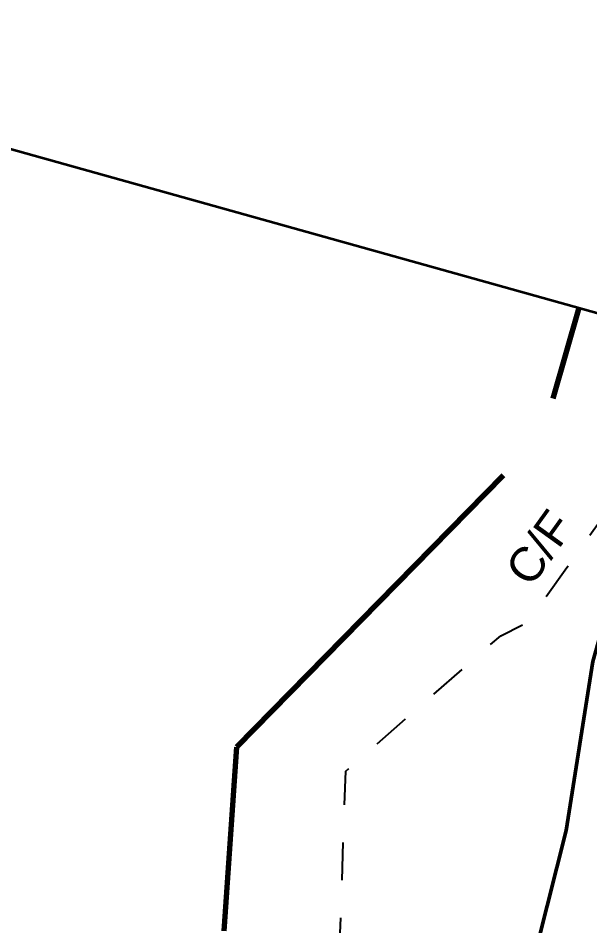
# Model space of a CAD drawing. Extents: x 320145 to 321236, y 534817 to 538266.
# Drawn here: x 320962.95 to 320993.31, y 536839.99 to 536888.17 of the extents above; entities that cross this region are included whole.
import ezdxf
from ezdxf.enums import TextEntityAlignment as Align

# ---------------------------------------------------------------- set-up
doc = ezdxf.new("R2010")
doc.units = 0
doc.linetypes.add('LOT-RW', pattern=[55, 5, -5, 30, -5, 5, -5])
doc.linetypes.add('TOES-TOE', pattern=[4, 2, -2])
doc.layers.get('0').update_dxf_attribs({"linetype": 'CONTINUOUS'})
for name, color, linetype, lineweight in [('C-ALGN-L1000Q1-TEXT', 2, 'CONTINUOUS', 35), ('C-DRAN-DTCH-CNTR-L1000Q1', 3, 'HYD-CNTR', 50), ('C-RWAY-BNDY', 4, 'LOT-RW', 70)]:
    doc.layers.add(name, color=color, linetype=linetype, lineweight=lineweight)
doc.layers.add('C-ROAD-TOES-L1000Q1', color=6, linetype='TOES-TOE')
doc.styles.add('Arial', font='arial.ttf')
doc.linetypes.add('HYD-CNTR', pattern='A,5,[4,BC MoT.shx,S=1,R=0,X=0,Y=0],-10,5', length=20)

# ---------------------------------------------------------------- blocks, each defined once
blk = doc.blocks.new('zero')
at = {"color": 0, "linetype": 'ByBlock', "lineweight": -2, "style": 'Arial'}
blk.add_text('C/F', height=1.8, dxfattribs=at).set_placement((0, 0), align=Align.CENTER)

msp = doc.modelspace()

# ---------------------------------------------------------------- linework, layer by layer
at = {"layer": 'C-ALGN-L1000Q1-TEXT'}
msp.add_line((321006.832, 536868.827), (320939.421, 536887.687), dxfattribs=at)
at = {"layer": 'C-DRAN-DTCH-CNTR-L1000Q1', "flags": 128}
msp.add_lwpolyline([(320961.479, 536325.335), (320964.897, 536334.733), (320968.314, 536344.131), (320971.731, 536353.529), (320975.148, 536362.927), (320978.565, 536372.325), (320981.253, 536379.718), (320981.982, 536381.723), (320982.247, 536382.45), (320985.339, 536391.041), (320987.345, 536396.872), (320988.397, 536400.224), (320990.879, 536409.341), (320992.693, 536418.367), (320993.661, 536427.271), (320993.696, 536427.952), (320993.861, 536435.918), (320993.856, 536436.075), (320994.542, 536444.149), (320994.717, 536445.079), (320992.948, 536453.89), (320992.522, 536455.464), (320990.237, 536462.531), (320986.663, 536471.073), (320982.401, 536479.521), (320977.629, 536487.926), (320972.529, 536496.37), (320967.308, 536504.895), (320962.793, 536512.266), (320962.084, 536513.424), (320956.843, 536522.078), (320951.723, 536531.016), (320946.926, 536540.337), (320943.208, 536548.759), (320942.669, 536550.111), (320939.172, 536560.253), (320936.531, 536570.65), (320934.764, 536581.232), (320933.885, 536591.923), (320933.898, 536602.651), (320934.805, 536613.341), (320936.598, 536623.918), (320938.683, 536632.321), (320939.259, 536634.307), (320942.652, 536644.353), (320946.558, 536654.016), (320950.756, 536663.357), (320954.212, 536670.717), (320955.036, 536672.462), (320959.306, 536681.504), (320962.291, 536687.825), (320963.571, 536690.539), (320967.698, 536699.473), (320971.464, 536708.346), (320973.792, 536714.541), (320974.718, 536717.214), (320977.405, 536726.216), (320979.487, 536735.378), (320980.459, 536741.051), (320980.979, 536744.67), (320981.983, 536754.193), (320982.644, 536763.949), (320982.968, 536770.03), (320983.168, 536773.898), (320983.685, 536783.885), (320983.965, 536789.296), (320984.206, 536793.892), (320984.849, 536804.06), (320985.851, 536814.394), (320986.623, 536820.049), (320987.222, 536823.735), (320987.414, 536824.833), (320989.539, 536835.082), (320992.049, 536845.044), (320993.473, 536854.017), (320993.755, 536855.032), (320994.71, 536858.285)], dxfattribs=at)
at = {"layer": 'C-ROAD-TOES-L1000Q1', "flags": 128}
msp.add_lwpolyline([(320951.093, 536329.111), (320956.353, 536337.839), (320963.103, 536346.026), (320965.724, 536355.713), (320970.593, 536364.583), (320974.099, 536373.949), (320976.293, 536381.521), (320977.314, 536383.42), (320977.595, 536384.142), (320979.204, 536393.206), (320982.412, 536398.516), (320983.348, 536401.829), (320985.641, 536410.7), (320986.513, 536419.478), (320987.345, 536427.774), (320987.304, 536428.407), (320986.871, 536435.711), (320986.784, 536435.851), (320984.945, 536442.879), (320985.503, 536443.756), (320987.091, 536452.371), (320986.629, 536453.808), (320983.572, 536460.042), (320979.293, 536467.61), (320973.405, 536474.621), (320969, 536482.798), (320965.149, 536491.831), (320959.338, 536499.99), (320954.968, 536507.45), (320952.577, 536507.575), (320948.03, 536516.816), (320933.784, 536521.118), (320925.361, 536529.939), (320927.48, 536542.385), (320921.115, 536541.658), (320925.258, 536556.095), (320928.173, 536568.895), (320918.603, 536579.222), (320925.876, 536591.6), (320916.145, 536603.414), (320925.606, 536614.508), (320911.565, 536629.243), (320911.238, 536640.12), (320910.307, 536643.027), (320906.682, 536657.951), (320904.884, 536672.105), (320906.755, 536683.896), (320911.742, 536690.894), (320912.624, 536692.611), (320916.834, 536701.682), (320919.949, 536707.941), (320921.178, 536710.627), (320956.755, 536704.421), (320931.738, 536724.43), (320934.063, 536728.752), (320936.398, 536730.059), (320936.797, 536736.879), (320938.308, 536743.302), (320935.346, 536747.836), (320974.424, 536745.494), (320977.068, 536754.578), (320977.34, 536764.233), (320977.799, 536770.285), (320977.456, 536774.18), (320976.01, 536784.263), (320976.524, 536789.663), (320975.531, 536794.34), (320976.514, 536804.669), (320978.725, 536815.228), (320978.817, 536821.223), (320979.44, 536825.093), (320978.228, 536826.501), (320979.97, 536837.352), (320980.351, 536848.205), (320988.578, 536855.386), (320989.983, 536856.088), (320992.089, 536859.018), (320996.197, 536864.733), (320997.909, 536871.323), (320998.787, 536874.386), (321001.68, 536883.867), (321004.884, 536893.167), (321007.737, 536899.311), (321007.805, 536901.517), (321007.829, 536902.47), (321008.146, 536912.287), (321009.19, 536921.901), (321009.73, 536931.547), (321005.141, 536941.563), (321008.157, 536950.874), (321006.768, 536960.411), (320996.462, 536969.659), (320991.589, 536978.529), (320987.184, 536987.147), (320981.053, 536995.31), (320970.667, 536996.935), (321004.009, 537007.698), (321002.535, 537017.27), (321001.168, 537027.041), (321000.581, 537030.422), (320999.455, 537036.883), (320997.759, 537040.791), (320996.503, 537046.569), (320993.516, 537056.612), (320991.732, 537067.276), (320990.88, 537071.824), (320990.498, 537078.363), (320991.731, 537089.527), (320988.943, 537090.934), (320989.792, 537100.679), (320991.994, 537111.18), (320992.738, 537121.418), (320994.559, 537128.533), (320994.532, 537131.256), (320996.689, 537140.757), (320998.03, 537149.993), (320998.87, 537158.932), (320998.33, 537165.223), (320998.137, 537167.517), (320997.2, 537175.955), (320995.445, 537184.266), (320990.781, 537191.601), (320990.852, 537191.969), (320988.98, 537200.103), (320985.85, 537208.632), (320980.777, 537216.594), (320971.193, 537222.308), (320971.755, 537230.556), (320971.85, 537234.322), (320966.526, 537242.991), (320961.049, 537251.829), (320954.897, 537260.617), (320948.758, 537269.826), (320945.628, 537276.798), (320941.489, 537279.131), (320941.919, 537283.44), (320939.304, 537290.402), (320937.189, 537301.289), (320932.82, 537311.414), (320933.975, 537322.318), (320933.17, 537332.538), (320932.226, 537342.527), (320930.812, 537352.427), (320930.675, 537362.529), (320929.244, 537372.427), (320927.962, 537382.348), (320927.755, 537382.789), (320926.062, 537392.149), (320924.403, 537401.934), (320922.771, 537411.671), (320921.082, 537421.347), (320921.194, 537421.833), (320919.53, 537431.022), (320918.317, 537437.053), (320917.521, 537440.614), (320915.14, 537450.166), (320913.385, 537459.907), (320911.15, 537469.595), (320909.362, 537475.617), (320907.238, 537478.947), (320906.95, 537489.141), (320904.277, 537498.787), (320901.642, 537508.443), (320898.345, 537517.946), (320896.999, 537527.897), (320893.881, 537537.441), (320891.989, 537542.966)], dxfattribs=at)
at = {"layer": 'C-RWAY-BNDY', "flags": 128}
msp.add_lwpolyline([(320160.752, 534832.423), (320213.371, 534885.537), (320246.036, 534959.85), (320237.377, 534997.63), (320239.581, 535049.522), (320258.539, 535093.36), (320317.29, 535153.756), (320384.821, 535240.74), (320371.983, 535250.571), (320414.594, 535304.376), (320428.237, 535312.06), (320446.931, 535366.116), (320444.972, 535538.236), (320426.975, 535569.523), (320436.834, 535581.881), (320437.882, 535644.321), (320457.594, 535689.587), (320512.329, 535743.929), (320599.234, 535763.627), (320657.976, 535808.528), (320696.751, 535867.08), (320682.198, 535961.901), (320659.099, 536001.356), (320653.128, 536029.077), (320674.093, 536049.572), (320673.877, 536107.16), (320661.515, 536145.091), (320709.584, 536165.251), (320698.539, 536257.646), (320742.398, 536230.818), (320818.727, 536234.582), (320900.437, 536252.856, 0.214946), (320931.864, 536276.938), (320946.563, 536330.855), (320974.274, 536395.101), (320981.54, 536452.463), (320951.955, 536502.429), (320924.194, 536498.611), (320898.74, 536679.028), (320918.423, 536715.847), (320926.138, 536753.611), (320967.732, 536750.928), (320974.561, 536849.487), (320990.792, 536866.011), (321002.401, 536906.487), (321001.742, 536957.608), (320961.59, 536999.363), (320998.155, 537011.332), (320982.711, 537082.984), (320992.47, 537169.889), (320977.315, 537212.366), (320965.519, 537219.182), (320966.625, 537232.262), (320936.283, 537276.711), (320927.708, 537310.159), (320920.221, 537396.871), (320886.759, 537542.047)], format="xyb", dxfattribs=at)

# ---------------------------------------------------------------- block references
at = {"layer": 'C-ROAD-TOES-L1000Q1', "linetype": 'Continuous', "rotation": 54.29057401011997}
msp.add_blockref('zero', (320991.358, 536859.543), dxfattribs=at)

doc.saveas('drawing.dxf')
